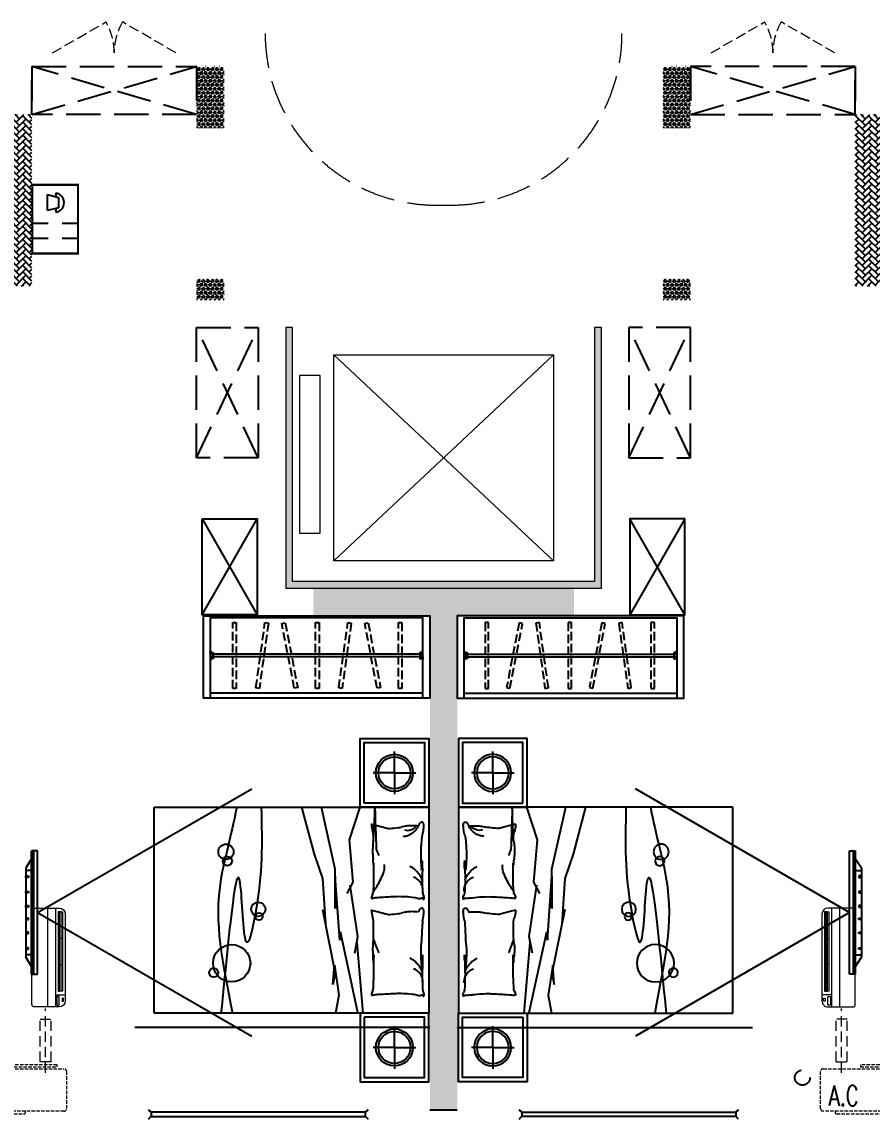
# Model space of a CAD drawing. Extents: x 5031545 to 5313844, y -886381 to -283477.
# Drawn here: x 5278174 to 5284368, y -816458 to -808466 of the extents above; entities that cross this region are included whole.
import ezdxf
from ezdxf.enums import TextEntityAlignment as Align

# ---------------------------------------------------------------- set-up
doc = ezdxf.new("R2010")
doc.units = 0
doc.header["$LTSCALE"] = 1000
doc.header["$MEASUREMENT"] = 0
for name, pattern in [('3.5方案汇报，与郭总、侯月琴确定户型_t8$0$高层_t8$0$DASH', [0.35, 0.25, -0.1]), ('A户型$0$DASH', [0.35, 0.25, -0.1]), ('DASH', [0.35, 0.25, -0.1]), ('HIDDEN', [0.375, 0.25, -0.125])]:
    doc.linetypes.add(name, pattern=pattern)
doc.layers.get('0').update_dxf_attribs({"linetype": 'CONTINUOUS'})
for name, color, linetype in [('3-栏杆1', 252, 'CONTINUOUS'), ('3.5方案汇报，与郭总、侯月琴确定户型_t8$0$2020.03.04 -1安徽标准化洋房户型(UA）_t8_t8$0$A-家具-FURN', 251, 'CONTINUOUS'), ('3.5方案汇报，与郭总、侯月琴确定户型_t8$0$2020.03.04 -1安徽标准化洋房户型(UA）_t8_t8$0$fur', 252, 'CONTINUOUS'), ('3.5方案汇报，与郭总、侯月琴确定户型_t8$0$2020.03.04 -1安徽标准化洋房户型(UA）_t8_t8$0$FURN', 252, 'CONTINUOUS'), ('3.5方案汇报，与郭总、侯月琴确定户型_t8$0$2020.03.04 -1安徽标准化洋房户型(UA）_t8_t8$0$看线', 154, 'CONTINUOUS'), ('3.5方案汇报，与郭总、侯月琴确定户型_t8$0$高层_t8$0$LS-家具-LB', 8, 'CONTINUOUS'), ('5fur', 175, 'CONTINUOUS'), ('EQUIP-安防', 3, 'CONTINUOUS'), ('LS-家具-LB', 8, 'CONTINUOUS'), ('VPIPE-雨水', 4, 'DASH'), ('保温', 6, 'CONTINUOUS')]:
    doc.layers.add(name, color=color, linetype=linetype)
for name, color, linetype, lineweight in [('3.5方案汇报，与郭总、侯月琴确定户型_t8$0$STAIR', 2, 'CONTINUOUS', 18), ('STAIR', 252, 'CONTINUOUS', 20), ('WINDOW', 146, 'CONTINUOUS', 20), ('填充', 251, 'CONTINUOUS', 5), ('平面-空调室内机', 176, 'CONTINUOUS', 9), ('平面-空调预留孔', 252, 'CONTINUOUS', 15)]:
    doc.layers.add(name, color=color, linetype=linetype, lineweight=lineweight)
doc.styles.add('_TCH_DIM', font='SIMPLEX', dxfattribs={"bigfont": 'GBCBIG'})
doc.styles.add('_TEL_DIM', font='simplex.shx', dxfattribs={"width": 0.8, "height": 3.5, "bigfont": 'hztxt.shx'})
pattern_1 = [(45, (0, 0), (0, 47.4157523), [100.584, -33.528]), (135, (23.708, 23.708), (3e-15, 47.4157523), [100.584, -33.528])]
pattern_2 = [(90, (0, 0), (-16.49778, 1e-15), [9.525, -19.05]), (210, (0, 0), (8.24889, -14.2874966), [9.525, -19.05]), (150, (6e-16, 9.525), (-8.24889, -14.2874966), [9.525, -19.05])]

# ---------------------------------------------------------------- blocks, each defined once
blk = doc.blocks.new('$equip$00002628')
at = {"linetype": 'Continuous'}
for p, q in [((-0.625, 0.415), (0.625, 0.415)), ((-0.625, -0.415), (-0.625, 0.415)), ((0.071, 0.129), (0.071, 0.415)), ((0.35, 0.129), (0.35, 0.415)), ((0.625, 0.415), (0.625, -0.415)), ((-0.472, 0.01), (-0.409, 0.01)), ((-0.446, -0.138), (-0.395, 0.058)), ((-0.395, 0.058), (-0.395, 0.058)), ((-0.395, 0.058), (-0.206, 0.058)), ((-0.206, 0.058), (-0.155, -0.138)), ((-0.191, 0.01), (-0.129, 0.01)), ((-0.155, -0.138), (-0.446, -0.138)), ((0.071, -0.415), (0.071, -0.129)), ((0.35, -0.415), (0.35, -0.129)), ((0.625, -0.415), (-0.625, -0.415))]:
    blk.add_line(p, q, dxfattribs=at)
at = {"const_width": 0.04}
blk.add_lwpolyline([(-0.625, 0.415), (0.625, 0.415), (0.625, -0.415), (-0.625, -0.415), (-0.625, 0.415), (0.625, 0.415)], dxfattribs=at)
at = {"linetype": 'Continuous'}
blk.add_arc((-0.3, -0.011), 0.173, 6.9897, 173.0103, dxfattribs=at)
for p in [(0, 0.415), (-0.625, 0), (0.625, 0), (0, -0.415)]:
    blk.add_point(p)
at = {"color": 7, "style": '_TEL_DIM', "flags": 1}
blk.add_attdef('A', text='', height=0.000025, dxfattribs=at).set_placement((0, 0), align=Align.MIDDLE_CENTER)
blk = doc.blocks.new('ASDFSD')
at = {"layer": '3-栏杆1', "color": 5}
for p, q in [((681762.6, 334937.5), (681742.3, 334955.3)), ((681742.3, 334955.3), (681762.6, 334937.5)), ((683322.1, 334937.5), (683342.3, 334955.3)), ((683342.3, 334955.3), (683322.1, 334937.5)), ((681742.3, 334888.4), (681762.6, 334908.3)), ((683322.1, 334937.5), (681762.6, 334937.5)), ((681762.6, 334937.5), (681762.6, 334908.3)), ((681762.6, 334908.2), (683322.1, 334908.2)), ((683322.1, 334937.5), (683322.1, 334908.3)), ((683322.1, 334908.3), (683342.3, 334888.4)), ((683342.3, 334888.4), (683322.1, 334908.3))]:
    blk.add_line(p, q, dxfattribs=at)
blk = doc.blocks.new('dongkong')
at = {"layer": '平面-空调预留孔', "color": 8, "linetype": 'HIDDEN', "ltscale": 0.3}
for p, q in [((-603796, 210899.9), (-603796, 210431.5)), ((-603836, 210821), (-603836, 210510.8)), ((-603836, 210821), (-603756, 210821)), ((-603756, 210821), (-603756, 210510.8))]:
    blk.add_line(p, q, dxfattribs=at)
blk.add_lwpolyline([(-603756, 210510.8), (-603836, 210510.8)], dxfattribs=at)
blk = doc.blocks.new('A$C001338C2')
at = {"color": 8}
for p, q in [((845, 303.6), (55, 303.6)), ((109.1, 214.8), (109.1, 303.6)), ((0, 248.6), (0, 22)), ((900, 22), (900, 248.6)), ((22, 0), (878, 0))]:
    blk.add_line(p, q, dxfattribs=at)
at = {"color": 8, "lineweight": 5}
for p, q in [((900, 214.8), (0, 214.8)), ((864.6, 278.7), (144.5, 278.7)), ((144.5, 278.7), (144.5, 265.8)), ((387, 278.7), (144.5, 278.7)), ((144.5, 278.7), (144.5, 252.9)), ((144.5, 265.8), (864.6, 265.8)), ((144.5, 239.9), (144.5, 252.9)), ((144.5, 252.9), (864.6, 252.9)), ((864.6, 239.9), (144.5, 239.9)), ((387, 239.9), (387, 278.7)), ((622, 239.9), (387, 239.9)), ((864.6, 278.7), (622, 278.7)), ((622, 278.7), (622, 239.9)), ((864.6, 252.9), (864.6, 278.7)), ((864.6, 265.8), (864.6, 239.9)), ((900, 143.2), (0, 143.2))]:
    blk.add_line(p, q, dxfattribs=at)
at = {"color": 8}
for points in [[(89.2, 226.4), (22.2, 226.4, -0.414214), (16.7, 231.9), (16.7, 243.1, -0.414214), (22.2, 248.6), (89.2, 248.6, -0.414214), (94.7, 243.1), (94.7, 231.9, -0.414214)], [(73.1, 275), (56.8, 275, -0.414214), (51.3, 280.5), (51.3, 283.4, -0.414214), (56.8, 288.9), (73.1, 288.9, -0.414214), (78.6, 283.4), (78.6, 280.5, -0.414214)]]:
    blk.add_lwpolyline(points, format="xyb", close=True, dxfattribs=at)
for centre, radius, start, end in [((55, 248.6), 55, 90, 180), ((845, 248.6), 55, 360, 90), ((22, 22), 22, 180, 270), ((878, 22), 22, 270, 360)]:
    blk.add_arc(centre, radius, start, end, dxfattribs=at)
blk = doc.blocks.new('rtyryrtyeeretee')
at = {"layer": '平面-空调预留孔', "color": 252, "linetype": 'DASH', "ltscale": 0.1}
for p, q in [((669748.9, 343882), (669748.9, 343872)), ((669758.9, 343862), (670111.7, 343862)), ((670121.7, 343872), (670121.7, 343882))]:
    blk.add_line(p, q, dxfattribs=at)
blk.add_lwpolyline([(670352.8, 344221.1), (669933, 344221.1), (669933, 344206), (670352.8, 344206)], close=True, dxfattribs=at)
blk.add_lwpolyline([(670402, 343882), (669662, 343882, -0.414214), (669642, 343902), (669642, 344172, -0.414214), (669662, 344192), (670402, 344192, -0.414214), (670422, 344172), (670422, 343902, -0.414214)], format="xyb", close=True, dxfattribs=at)
for centre, start, end in [((669758.9, 343872), 180, 270), ((670111.7, 343872), 270, 0)]:
    blk.add_arc(centre, 10, start, end, dxfattribs=at)
at = {"layer": '平面-空调预留孔', "color": 252, "linetype": 'DASH', "ltscale": 0.1, "style": '_TCH_DIM', "width": 0.705882}
blk.add_text('A.C', height=146.88, dxfattribs=at).set_placement((669701.4, 343921.6))
blk = doc.blocks.new('VDVDVDCZSCCS')
at = {"layer": '保温', "linetype": 'Continuous', "ltscale": 10}
h = blk.add_hatch(dxfattribs=at)
h.set_pattern_fill('HEX', color=251, scale=10, angle=90, style=0)
h.set_pattern_definition(pattern_2)
h.paths.add_polyline_path([(546716.7, 372073.7), (546916.7, 372073.7), (546916.6, 372523.7), (546716.6, 372523.7)])
h = blk.add_hatch(dxfattribs=at)
h.set_pattern_fill('HEX', color=251, scale=10, angle=90, style=0)
h.set_pattern_definition(pattern_2)
h.paths.add_polyline_path([(550316.4, 372073.8), (550116.4, 372073.8), (550116.5, 372523.8), (550316.5, 372523.8)])
at = {"layer": '保温', "linetype": 'ByBlock', "ltscale": 10}
h = blk.add_hatch(dxfattribs=at)
h.set_pattern_fill('AR-HBONE', color=251, scale=55)
h.set_pattern_definition(pattern_1)
h.paths.add_polyline_path([(545316.6, 372173.7), (545316.7, 370923.7), (545516.7, 370923.7), (545516.6, 372173.7)])
h = blk.add_hatch(dxfattribs=at)
h.set_pattern_fill('AR-HBONE', color=251, scale=55)
h.set_pattern_definition(pattern_1)
h.paths.add_polyline_path([(551716.6, 372173.7), (551716.5, 370923.7), (551516.5, 370923.7), (551516.6, 372173.7)])
at = {"layer": '保温', "linetype": 'Continuous', "ltscale": 10}
h = blk.add_hatch(dxfattribs=at)
h.set_pattern_fill('HEX', color=251, scale=10, angle=90, style=0)
h.set_pattern_definition(pattern_2)
h.paths.add_polyline_path([(546716.7, 370823.7), (546916.7, 370823.7), (546916.6, 370973.7), (546716.6, 370973.7)])
h = blk.add_hatch(dxfattribs=at)
h.set_pattern_fill('HEX', color=251, scale=10, angle=90, style=0)
h.set_pattern_definition(pattern_2)
h.paths.add_polyline_path([(550316.4, 370823.8), (550116.4, 370823.8), (550116.5, 370973.8), (550316.5, 370973.8)])
h = blk.add_hatch(dxfattribs=at)
h.set_pattern_fill('HEX', color=251, scale=10, angle=90, style=0)
h.set_pattern_definition(pattern_2)
h.paths.add_polyline_path([(549466.6, 368523.7), (549466.6, 368723.7), (547566.6, 368723.7), (547566.6, 368523.7)])
h = blk.add_hatch(dxfattribs=at)
h.set_pattern_fill('HEX', color=251, scale=10, angle=90, style=0)
h.set_pattern_definition(pattern_2)
h.paths.add_polyline_path([(548416.7, 364923.7), (548616.7, 364923.7), (548616.7, 368523.7), (548416.7, 368523.7)])
at = {"layer": '保温', "color": 251, "linetype": 'Continuous', "ltscale": 10}
blk.add_line((548416.6, 364923.7), (548616.6, 364923.7), dxfattribs=at)
blk = doc.blocks.new('VDGVDVXVE')
at = {"layer": '5fur', "color": 252, "linetype": 'A户型$0$DASH'}
for p, q in [((584793.7, 369908.3), (585993.7, 370258.3)), ((585993.7, 367408.3), (586443.6, 368358.3)), ((586443.6, 367408.3), (585993.7, 368358.3))]:
    blk.add_line(p, q, dxfattribs=at)
for points in [[(585993.7, 369908.3), (584793.7, 370258.3)], [(584793.7, 370258.3), (584793.7, 369908.3), (584793.7, 370258.3), (585993.7, 370258.3), (585993.7, 369908.3), (584793.7, 369908.3)]]:
    blk.add_lwpolyline(points, dxfattribs=at)
blk.add_lwpolyline([(586443.6, 367408.3), (585993.7, 367408.3), (585993.7, 368358.3), (586443.6, 368358.3)], close=True, dxfattribs=at)
blk = doc.blocks.new('3.5方案汇报，与郭总、侯月琴确定户型_t8$0$2020.03.04 -1安徽标准化洋房户型(UA）_t8_t8$0$A-F-Bed1500-4')
for p, q in [((-750, 0), (750, 0)), ((-750, -2000), (-750, 0)), ((750, 0), (750, -2000)), ((750, -2000), (-750, -2000))]:
    blk.add_line(p, q)
at = {"color": 251}
for p, q in [((-617.8, -386.2), (-597.1, -303.6)), ((8.5, -386.2), (29.2, -303.6)), ((-625.3, -416.2), (-617.8, -386.2)), ((1, -416.2), (8.5, -386.2)), ((750, -478.8), (236.2, -522.2)), ((-511.9, -577.2), (-750, -498.5)), ((-203.9, -549.7), (-511.9, -577.2)), ((-121.4, -593.7), (-203.9, -549.7)), ((192.2, -516.7), (-181.9, -571.7)), ((746.3, -516.7), (159.2, -643.1)), ((313.2, -538.7), (192.2, -516.7)), ((-297.4, -681.6), (-750, -781.9)), ((-11.3, -681.6), (-297.4, -681.6)), ((219.7, -648.6), (-247.9, -681.6)), ((-247.9, -681.6), (-11.3, -681.6)), ((-5.8, -775.1), (461.8, -681.6)), ((159.2, -643.1), (219.7, -648.6)), ((399.8, -687.1), (619.8, -654.1)), ((542.8, -698.1), (399.8, -687.1)), ((461.8, -681.6), (542.8, -698.1)), ((619.8, -654.1), (750, -678.8)), ((-407.4, -835.5), (-231.4, -775.1)), ((-231.4, -775.1), (103.3, -753.3)), ((-750, -926.6), (-407.4, -835.5))]:
    blk.add_line(p, q, dxfattribs=at)
for points in [[(-221.2, -48.4, 0.027842), (-245, -59.1, 0.048685), (-257.6, -67.1, 0.023666), (-285.5, -91.5, 0.031223), (-304.5, -112.2, 0.046801), (-309.6, -119.9, 0.023191), (-317.6, -136.6)], [(-139.2, -42.8, 0.088153), (-173.8, -46.3, 0.088153), (-205, -61.5, 0.077547), (-226.6, -83.1, 0.077547), (-240.7, -110.3)], [(-521.7, -401.5, 0.009729), (-744.4, -392.5, 0.002723), (-441.6, -382.4, 0.007971), (-419.8, -373.4, 0.007971), (-398.4, -363.6)], [(-135.5, -403.1, 0.016108), (-174.4, -376.8, 0.024599), (-201.2, -361.8, 0.009477), (-250.3, -338.5, 0.015937), (-280.1, -326.1, 0.072521), (-296.4, -322.5, 0.033339), (-332.7, -322.4)], [(213.5, -401.5, 0.009729), (240.8, -392.5, 0.009729), (267.7, -382.4, 0.007971), (289.4, -373.4, 0.007971), (310.9, -363.6)]]:
    blk.add_lwpolyline(points, format="xyb", dxfattribs=at)
for centre, radius in [((-6.3, -1241.9), 51.6), ((46.1, -1236.6), 26.2), ((386.6, -1435.5), 135.8), ((-425.4, -1477.4), 55.7), ((-357.3, -1467), 33.5), ((454.7, -1566.4), 33.1)]:
    blk.add_circle(centre, radius, dxfattribs=at)
for centre, radius, start, end in [((-628.3, -50), 13.1, 101.27238, 206.58052), ((-609.5, -40.6), 34.2, 206.58052, 265.59979), ((-613.2, -125.8), 90.4, 90, 101.27238), ((-123.4, -127.8), 491.8, 173.76764, 180), ((-613.2, -196.5), 161.1, 81.56281, 90), ((-676.3, -199.1), 139.9, 45.09762, 62.79641), ((-634.3, -338.6), 304.8, 74.25602, 81.56281), ((-485.9, 187.9), 242.2, 254.25602, 262.45315), ((-402.1, 1074.8), 1132.9, 264.1433, 270.00126), ((-402.1, 990.8), 1049, 270, 276.0867), ((-335.3, -196.9), 152.4, 92.53859, 100.18988), ((-468.1, -1934), 1890.1, 84.61873, 86.78996), ((-329.2, -334), 289.7, 85.19815, 92.53859), ((-231.9, 824.8), 873.2, 265.19815, 269.42426), ((-225.6, 1445.8), 1494.3, 269.42426, 271.90789), ((-203.2, 772.7), 820.8, 271.90789, 275.25919), ((-132.9, 9.1), 53.9, 275.25919, 300.65125), ((-90.7, -62.2), 28.9, 85.69746, 120.65125), ((-90.4, -58.4), 25.1, 68.2117, 85.69746), ((-72.2, -48.6), 15.6, 158.0096, 201.42098), ((-328.3, -36.1), 246, 347.89054, 351.86652), ((-82.7, -44.4), 4.28, 78.10694, 158.0096), ((-117.3, -66.3), 32.8, 351.86652, 21.42098), ((-81.3, -37.9), 2.32, 258.10694, 19.56397), ((-82.4, -38.3), 3.42, 19.56397, 68.2117), ((-2.1, -50), 13.1, 101.27238, 206.58052), ((16.8, -40.6), 34.2, 206.58052, 265.59979), ((13, -125.8), 90.4, 90, 101.27238), ((502.9, -127.8), 491.8, 173.76764, 180), ((13, -196.5), 161.1, 81.56281, 90), ((-8, -338.6), 304.8, 74.25602, 81.56281), ((347.8, 4073.2), 4127.5, 266.20601, 268.19145), ((307.2, 624.5), 682.7, 262.45315, 270), ((307.2, 990.8), 1049, 270, 276.0867), ((338.9, -334), 289.7, 85.19815, 92.53859), ((498.7, 6156.8), 6203.8, 268.40567, 269.60458), ((436.3, 824.8), 873.2, 265.19815, 269.42426), ((653.8, -374.1), 391.6, 128.38857, 133.81151), ((458.3, -127.3), 76.8, 117.23959, 128.38857), ((362.3, 474.1), 529.3, 276.0867, 280.18988), ((530.3, -267.1), 234, 110.86028, 117.23959), ((442.5, 1445.8), 1494.3, 269.42426, 271.90789), ((521.6, -141.7), 99.2, 126.08636, 143.82335), ((521.6, -141.7), 99.2, 105.93524, 126.08636), ((443.4, 2582.7), 2630.7, 271.06466, 272.93655), ((521.6, -141.7), 99.2, 85.78412, 105.93524), ((573.2, 9.1), 53.9, 275.25919, 300.65125), ((615.4, -62.2), 28.9, 85.69746, 120.65125), ((615.7, -58.4), 25.1, 68.2117, 85.69746), ((633.9, -48.6), 15.6, 158.0096, 201.42098), ((377.8, -36.1), 246, 347.89054, 351.86652), ((588.9, -66.3), 32.8, 351.86652, 21.42098), ((623.5, -44.4), 4.28, 78.10694, 158.0096), ((624.8, -37.9), 2.32, 258.10694, 19.56397), ((623.8, -38.3), 3.42, 19.56397, 68.2117), ((-411.2, -127.8), 204, 180, 189.68437), ((-666.9, -163.1), 89.9, 41.44291, 53.73593), ((-639, -138.5), 52.6, 25.35512, 41.44291), ((-728, -180.6), 151.1, 21.81492, 25.35512), ((-778.6, -200.9), 205.6, 18.7799, 21.81492), ((-637.1, -152.8), 56.2, 0, 18.7799), ((-672.5, -152.8), 91.5, 345.31489, 0), ((-676.3, -199.1), 139.9, 27.39883, 45.09762), ((-676.3, -199.1), 139.9, 16.51498, 27.39883), ((-676.3, -199.1), 139.9, 5.63113, 16.51498), ((814.4, -224.8), 913.1, 172.3191, 176.63125), ((106.1, -129.3), 198.3, 167.89054, 172.3191), ((215.1, -127.8), 204, 180, 189.68437), ((534.8, -214.8), 200.2, 151.68324, 156.99723), ((402, -143.2), 49.3, 140.96506, 151.68324), ((538.6, -254), 225.2, 133.81151, 140.96506), ((521.6, -141.7), 99.2, 143.82335, 161.56035), ((1520.6, -224.8), 913.1, 172.3191, 176.63125), ((812.3, -129.3), 198.3, 167.89054, 172.3191), ((257.2, -13.7), 882, 189.68437, 192.19838), ((-914.9, -267.1), 317.1, 8.00505, 12.19838), ((-1253.2, -314.6), 658.8, 2.66488, 8.00505), ((580.5, -211.1), 678.7, 176.63125, 181.63309), ((1266.7, -191.5), 1365.2, 181.63309, 183.05496), ((883.5, -13.7), 882, 189.68437, 192.19838), ((-288.6, -267.1), 317.1, 8.00505, 12.19838), ((-627, -314.6), 658.8, 2.66488, 8.00505), ((1286.7, -211.1), 678.7, 176.63125, 181.63309), ((1972.9, -191.5), 1365.2, 181.63309, 183.05496), ((-662.8, -287.2), 67.7, 345.95481, 2.66488), ((13519.6, 462.4), 13635.6, 183.05496, 183.50486), ((-36.5, -287.2), 67.7, 345.95481, 2.66488), ((14225.8, 462.4), 13635.6, 183.05496, 183.50486), ((-244.8, -6117.7), 5718.5, 89.71346, 90.97038), ((-222.1, -1563.3), 1164, 86.42603, 89.71346), ((230.2, -351.5), 321.2, 183.50486, 189.99836), ((423.3, -6117.7), 5718.5, 89.71346, 90.97038), ((446.1, -1563.3), 1164, 86.42603, 89.71346), ((936.3, -351.5), 321.2, 183.50486, 189.99836), ((-624.4, -416.4), 0.917, 165.95506, 274.08294), ((-643.6, -147.3), 270.8, 274.08294, 279.4841), ((-636.8, -187.8), 229.7, 279.4841, 287.38641), ((-532.4, -521.2), 119.7, 96.43405, 107.38641), ((-529.5, -547.2), 145.9, 78.44144, 96.43405), ((-433.2, 75.2), 484.2, 262.03917, 271.8979), ((-484.5, 994.5), 1404.8, 272.74906, 274.61758), ((-273.5, -1618.3), 1216.5, 92.60963, 94.61758), ((-321, -340.7), 62.9, 250.78629, 262.77597), ((-158.6, -547.2), 145.9, 77.13096, 86.42603), ((-136.2, -449.1), 45.3, 62.71588, 77.13096), ((-80.3, -340.6), 76.7, 242.71588, 253.77885), ((-77.3, -330.3), 87.5, 253.77885, 262.87961), ((-87.9, -415.8), 1.32, 262.87961, 343.30223), ((-105.2, -410.6), 19.3, 343.30223, 9.99836), ((1.9, -416.4), 0.917, 165.95506, 274.08294), ((-17.3, -147.3), 270.8, 274.08294, 279.4841), ((-10.6, -187.8), 229.7, 279.4841, 287.38641), ((93.9, -521.2), 119.7, 96.43405, 107.38641), ((135.8, -2065.3), 1664, 86.58211, 91.90513), ((281, -178.9), 230.1, 258.44144, 272.74906), ((224.7, 994.5), 1404.8, 272.74906, 274.61758), ((412.3, 653.9), 1057.4, 265.3453, 268.26839), ((435.7, -1618.3), 1216.5, 92.60963, 94.61758), ((495.2, -1386.3), 985.1, 85.05951, 88.63568), ((570, -449.1), 45.3, 62.71588, 77.13096), ((625.9, -340.6), 76.7, 242.71588, 253.77885), ((628.9, -330.3), 87.5, 253.77885, 262.87961), ((618.2, -415.8), 1.32, 262.87961, 343.30223), ((601, -410.6), 19.3, 343.30223, 9.99836)]:
    blk.add_arc(centre, radius, start, end, dxfattribs=at)
for points, knots in [([(-750, -1220.9), (-476.8, -1214.8), (-219.5, -1206.6), (406.7, -1343.6), (-750, -1378.3), (203.9, -1456.5), (750, -1514.1)], [0, 0, 0, 0, 692.785923, 915.160849, 1290.08623, 2337.669759, 2337.669759, 2337.669759, 2337.669759]), ([(-750, -1398.9), (-520.4, -1444.7), (-9, -1599.5), (374.4, -1500.2), (750, -1430.3)], [0, 0, 0, 0, 470.099243, 1589.098475, 1589.098475, 1589.098475, 1589.098475])]:
    blk.add_open_spline(points, degree=3, knots=knots, dxfattribs=at)
blk = doc.blocks.new('3.5方案汇报，与郭总、侯月琴确定户型_t8$0$2020.03.04 -1安徽标准化洋房户型(UA）_t8_t8$0$VCBCXVBCXVBV')
at = {"color": 251}
for p, q in [((212022, 120965.5), (212022, 121120.5)), ((212022, 120965.5), (211867, 120965.5)), ((212022, 120965.5), (212022, 120810.5)), ((212022, 120965.5), (212177, 120965.5)), ((212022, 118965.5), (212022, 119120.5)), ((212022, 118965.5), (211867, 118965.5)), ((212022, 118965.5), (212022, 118810.5)), ((212022, 118965.5), (212177, 118965.5))]:
    blk.add_line(p, q, dxfattribs=at)
for points in [[(211772, 120715.5), (211772, 121215.5), (212272, 121215.5), (212272, 120715.5)], [(211772, 119215.5), (211772, 118715.5), (212272, 118715.5), (212272, 119215.5)]]:
    blk.add_lwpolyline(points, close=True)
for points in [[(211802, 120745.5), (211802, 121185.5), (212242, 121185.5), (212242, 120745.5)], [(211802, 119185.5), (211802, 118745.5), (212242, 118745.5), (212242, 119185.5)]]:
    blk.add_lwpolyline(points, close=True, dxfattribs=at)
for centre in [(212022, 120965.5), (212022, 118965.5)]:
    blk.add_circle(centre, 135)
for centre in [(212022, 120965.5), (212022, 118965.5)]:
    blk.add_circle(centre, 117, dxfattribs=at)
at = {"layer": '3.5方案汇报，与郭总、侯月琴确定户型_t8$0$2020.03.04 -1安徽标准化洋房户型(UA）_t8_t8$0$A-家具-FURN', "rotation": 270}
blk.add_blockref('3.5方案汇报，与郭总、侯月琴确定户型_t8$0$2020.03.04 -1安徽标准化洋房户型(UA）_t8_t8$0$A-F-Bed1500-4', (212272, 119965.5), dxfattribs=at)
blk = doc.blocks.new('3.5方案汇报，与郭总、侯月琴确定户型_t8$0$2020.03.04 -1安徽标准化洋房户型(UA）_t8_t8$0$sdfgsdfgsdfg')
at = {"layer": '3.5方案汇报，与郭总、侯月琴确定户型_t8$0$2020.03.04 -1安徽标准化洋房户型(UA）_t8_t8$0$FURN'}
h = blk.add_hatch(dxfattribs=at)
h.set_pattern_fill('ANSI31', color=256, scale=100, angle=225, style=0)
h.set_pattern_definition([(360, (-130272.125, -44238.089), (4e-15, 9.152), [])])
h.paths.add_polyline_path([(-68957.8, -54984.3), (-68957.8, -54178.9), (-68972, -54178.9), (-68972, -54984.3)])
for p, q in [((-68997.5, -54581.6), (-70393.9, -53775.4)), ((-68957.8, -54178.9), (-68997.5, -54178.9)), ((-68997.5, -54178.9), (-68997.5, -54984.3)), ((-68972, -54178.9), (-68972, -54984.3)), ((-68957.8, -54178.9), (-68957.8, -54984.3)), ((-68957.8, -54230.8), (-68920, -54290.5)), ((-68957.8, -54306.5), (-68920, -54306.5)), ((-68937.6, -54343.1), (-68937.6, -54352.6)), ((-68920, -54343.1), (-68937.6, -54343.1)), ((-68920, -54872.7), (-68920, -54290.5)), ((-68920, -54352.6), (-68920, -54343.1)), ((-68937.6, -54352.6), (-68920, -54352.6)), ((-68937.6, -54444.2), (-68937.6, -54453.8)), ((-68920, -54444.2), (-68937.6, -54444.2)), ((-68937.6, -54453.8), (-68920, -54453.8)), ((-68920, -54453.8), (-68920, -54444.2)), ((-68937.6, -54536.4), (-68937.6, -54546)), ((-68920, -54536.4), (-68937.6, -54536.4)), ((-68937.6, -54546), (-68920, -54546)), ((-68920, -54546), (-68920, -54536.4)), ((-68997.5, -54581.6), (-70393.9, -55387.8)), ((-68937.6, -54626.8), (-68937.6, -54617.2)), ((-68937.6, -54617.2), (-68920, -54617.2)), ((-68920, -54626.8), (-68937.6, -54626.8)), ((-68920, -54617.2), (-68920, -54626.8)), ((-68937.6, -54719), (-68937.6, -54709.4)), ((-68937.6, -54709.4), (-68920, -54709.4)), ((-68920, -54719), (-68937.6, -54719)), ((-68920, -54709.4), (-68920, -54719)), ((-68937.6, -54820.1), (-68937.6, -54810.6)), ((-68937.6, -54810.6), (-68920, -54810.6)), ((-68920, -54820.1), (-68937.6, -54820.1)), ((-68920, -54810.6), (-68920, -54820.1)), ((-68957.8, -54856.7), (-68920, -54856.7)), ((-68957.8, -54932.4), (-68920, -54872.7)), ((-68997.5, -54984.3), (-68957.8, -54984.3))]:
    blk.add_line(p, q, dxfattribs=at)
blk = doc.blocks.new('*U177')
at = {"layer": '3.5方案汇报，与郭总、侯月琴确定户型_t8$0$高层_t8$0$LS-家具-LB'}
for p, q in [((50, -280), (50, -263.4)), ((50, -263.4), (60.2, -263.4)), ((67.8, -280), (50, -280)), ((50, -280), (67.8, -280)), ((60.2, -280), (50, -280)), ((67.8, -300.5), (50, -300.5)), ((50, -300.5), (67.8, -300.5)), ((50, -300.5), (50, -317.1)), ((60.2, -300.5), (50, -300.5)), ((50, -317.1), (60.2, -317.1)), ((60.2, -263.4), (60.2, -280)), ((60.2, -317.1), (60.2, -300.5)), ((67.8, -313.4), (67.8, -267.1)), ((67.8, -267.1), (72.2, -267.1)), ((72.2, -313.4), (67.8, -313.4)), ((72.1, -280), (1577.8, -280)), ((72.1, -300.5), (1577.8, -300.5)), ((72.2, -267.1), (72.2, -313.4)), ((1577.8, -267.1), (1577.8, -313.4)), ((1582.2, -267.1), (1577.8, -267.1)), ((1577.8, -313.4), (1582.2, -313.4)), ((1582.2, -313.4), (1582.2, -267.1)), ((1582.2, -280), (1600, -280)), ((1582.2, -300.5), (1600, -300.5)), ((1589.8, -263.4), (1589.8, -280)), ((1600, -263.4), (1589.8, -263.4)), ((1589.8, -280), (1600, -280)), ((1589.8, -300.5), (1600, -300.5)), ((1589.8, -317.1), (1589.8, -300.5)), ((1600, -317.1), (1589.8, -317.1)), ((1600, -280), (1600, -263.4)), ((1600, -300.5), (1600, -317.1)), ((50, -565), (1600, -565)), ((50, -600), (1600, -600))]:
    blk.add_line(p, q, dxfattribs=at)
blk.add_lwpolyline([(50, -600), (50, -15), (1600, -15), (1600, -600), (1650, -600), (1650, 0), (0, 0), (0, -600), (50, -600)], dxfattribs=at)
at = {"layer": '3.5方案汇报，与郭总、侯月琴确定户型_t8$0$高层_t8$0$LS-家具-LB', "color": 251, "linetype": '3.5方案汇报，与郭总、侯月琴确定户型_t8$0$高层_t8$0$DASH', "ltscale": 0.25}
for points in [[(203.3, -50), (203.3, -530), (228.3, -530), (228.3, -50)], [(450.1, -52), (359.5, -523.3), (384, -528), (474.7, -56.7)], [(573.1, -54), (638.7, -529.5), (663.5, -526), (597.8, -50.5)], [(807.1, -50), (807.1, -530), (832.1, -530), (832.1, -50)], [(1053.9, -52), (963.2, -523.3), (987.8, -528), (1078.4, -56.7)], [(1176.8, -54), (1242.5, -529.5), (1267.2, -526), (1201.6, -50.5)], [(1410.8, -50), (1410.8, -530), (1435.8, -530), (1435.8, -50)]]:
    blk.add_lwpolyline(points, close=True, dxfattribs=at)
blk = doc.blocks.new('A$C547B2CCF')
at = {"layer": '填充'}
h = blk.add_hatch(dxfattribs=at)
h.set_pattern_fill('隔热材料02', color=252, scale=100, style=0)
h.set_pattern_definition([(0, (-1162608.4, -602838.63), (0, 50), []), (0, (-1162608.4, -602821.964), (0, 50), []), (270, (-1162564.66, -602813.333), (50, -9e-15), [5.01775, -44.98225]), (270, (-1162602.117, -602813.333), (50, -9e-15), [5.01775, -44.98225]), (90, (-1162576.605, -602847.26), (-50, 3e-15), [5.01775, -44.98225]), (90, (-1162590.17, -602847.26), (-50, 3e-15), [5.01775, -44.98225]), (180, (-1162558.375, -602855.297), (-6e-15, -50), [50.02425, 0.02425]), (135, (-1162572.333, -602852.79), (3e-15, 49.99987405), [4.268, -66.44275]), (116.56505, (-1162525.35, -602849.77), (0.00011283, 49.99993342), [2.805, -108.9985]), (116.56505, (-1162575.35, -602849.77), (0.00011283, 49.99993342), [2.805, -108.9985]), (153.43495, (-1162517.315, -602855.297), (-0.0001128, 49.9999334), [5.61, -106.1935]), (153.43495, (-1162567.315, -602855.297), (-0.0001128, 49.9999334), [5.61, -106.1935]), (63.43495, (-1162526.605, -602842.244), (-0.00011283, 49.99993342), [26.714, -85.0895]), (63.43495, (-1162576.605, -602842.244), (-0.00011283, 49.99993342), [26.714, -85.0895]), (116.56505, (-1162514.658, -602813.333), (0.00011283, 49.99993342), [2.805, -108.9985]), (116.56505, (-1162564.658, -602813.333), (0.00011283, 49.99993342), [2.805, -108.9985]), (135, (-1162565.913, -602810.824), (3e-15, 49.99987405), [4.268, -66.44275]), (153.43495, (-1162518.93, -602807.806), (-0.0001128, 49.9999334), [5.61, -106.1935]), (153.43495, (-1162568.93, -602807.806), (-0.0001128, 49.9999334), [5.61, -106.1935]), (45, (-1162600.862, -602810.824), (0, 49.99987405), [4.268, -66.44275]), (63.43495, (-1162552.117, -602813.333), (-0.00011283, 49.99993342), [2.805, -108.9985]), (63.43495, (-1162602.117, -602813.333), (-0.00011283, 49.99993342), [2.805, -108.9985]), (26.56505, (-1162547.845, -602807.806), (0.0001128, 49.9999334), [5.61, -106.1935]), (26.56505, (-1162597.845, -602807.806), (0.0001128, 49.9999334), [5.61, -106.1935]), (116.56505, (-1162540.17, -602842.244), (0.00011283, 49.99993342), [26.714, -85.0895]), (116.56505, (-1162590.17, -602842.244), (0.00011283, 49.99993342), [26.714, -85.0895]), (45, (-1162594.442, -602852.79), (0, 49.99987405), [4.268, -66.44275]), (63.43495, (-1162541.424, -602849.77), (-0.00011283, 49.99993342), [2.805, -108.9985]), (63.43495, (-1162591.424, -602849.77), (-0.00011283, 49.99993342), [2.805, -108.9985]), (26.56505, (-1162549.46, -602855.297), (0.0001128, 49.9999334), [5.61, -106.1935]), (26.56505, (-1162599.46, -602855.297), (0.0001128, 49.9999334), [5.61, -106.1935])])
h.paths.add_polyline_path([(35500, 7800), (35450, 7800), (35450, 5900), (37750, 5900), (37750, 7800), (37700, 7800), (37700, 5950), (35500, 5950)])
at = {"layer": '3.5方案汇报，与郭总、侯月琴确定户型_t8$0$2020.03.04 -1安徽标准化洋房户型(UA）_t8_t8$0$fur'}
for p, q in [((34841.8, 6404.9), (35241.8, 5704.9)), ((34841.8, 5704.9), (35241.8, 6404.9)), ((38358.2, 6404.9), (37958.2, 5704.9)), ((38358.2, 5704.9), (37958.2, 6404.9))]:
    blk.add_line(p, q, dxfattribs=at)
for points in [[(34841.8, 6404.9), (35241.8, 6404.9), (35241.8, 5704.9), (34841.8, 5704.9)], [(38358.2, 6404.9), (37958.2, 6404.9), (37958.2, 5704.9), (38358.2, 5704.9)]]:
    blk.add_lwpolyline(points, close=True, dxfattribs=at)
at = {"layer": '3.5方案汇报，与郭总、侯月琴确定户型_t8$0$2020.03.04 -1安徽标准化洋房户型(UA）_t8_t8$0$看线', "color": 252, "ltscale": 10}
for p, q in [((36500, 2700), (34350, 2700)), ((36700, 2700), (38850, 2700))]:
    blk.add_line(p, q, dxfattribs=at)
at = {"layer": '3.5方案汇报，与郭总、侯月琴确定户型_t8$0$STAIR', "color": 252}
for p, q in [((37400, 7600), (35800, 6100)), ((35800, 7600), (37400, 6100))]:
    blk.add_line(p, q, dxfattribs=at)
for points in [[(35800, 6100), (35800, 7600), (37400, 7600), (37400, 6100)], [(35700, 6300), (35700, 7450), (35550, 7450), (35550, 6300)]]:
    blk.add_lwpolyline(points, close=True, dxfattribs=at)
at = {"layer": 'STAIR', "color": 252, "linetype": 'DASH'}
blk.add_lwpolyline([(35300, 9940, 0.414214), (36550, 8690), (36650, 8690, 0.414214), (37900, 9940)], format="xyb", dxfattribs=at)
at = {"layer": 'VPIPE-雨水', "color": 252}
blk.add_circle((39215, 2335), 55, dxfattribs=at)
at = {"layer": 'WINDOW', "color": 252, "linetype": 'DASH', "ltscale": 0.3}
for points in [[(33750, 9800), (34139.8, 10024.9, -0.131605), (34200, 9800)], [(34650, 9800), (34260.3, 10024.9, 0.131605), (34200, 9800)], [(38550, 9800), (38939.7, 10024.9, -0.131605), (39000, 9800)], [(39450, 9800), (39060.2, 10024.9, 0.131605), (39000, 9800)]]:
    blk.add_lwpolyline(points, format="xyb", dxfattribs=at)
at = {"layer": '填充', "color": 252}
blk.add_lwpolyline([(35500, 7800), (35450, 7800), (35450, 5900), (37750, 5900), (37750, 7800), (37700, 7800), (37700, 5950), (35500, 5950)], close=True, dxfattribs=at)
at = {"color": 252}
for name, p in [('VDGVDVXVE', (-551193.7, -360558.3)), ('VDVDVDCZSCCS', (-511916.6, -362823.7)), ('rtyryrtyeeretee', (-636569.2, -341792)), ('rtyryrtyeeretee', (-630294.9, -341792))]:
    blk.add_blockref(name, p, dxfattribs=at)
at = {"color": 252, "xscale": -1}
blk.add_blockref('VDGVDVXVE', (624393.7, -360558.3), dxfattribs=at)
at = {"layer": '3-栏杆1', "color": 252}
blk.add_blockref('ASDFSD', (-647292.3, -332855.3), dxfattribs=at)
at = {"layer": '3-栏杆1', "color": 252, "xscale": -1}
blk.add_blockref('ASDFSD', (720492.3, -332855.3), dxfattribs=at)
at = {"layer": '3.5方案汇报，与郭总、侯月琴确定户型_t8$0$2020.03.04 -1安徽标准化洋房户型(UA）_t8_t8$0$fur', "rotation": 0.0003646288247845626}
blk.add_blockref('3.5方案汇报，与郭总、侯月琴确定户型_t8$0$2020.03.04 -1安徽标准化洋房户型(UA）_t8_t8$0$VCBCXVBCXVBV', (-175779.4, -116411.9), dxfattribs=at)
at = {"layer": '3.5方案汇报，与郭总、侯月琴确定户型_t8$0$2020.03.04 -1安徽标准化洋房户型(UA）_t8_t8$0$fur', "xscale": -1, "rotation": 359.9999955295422}
blk.add_blockref('3.5方案汇报，与郭总、侯月琴确定户型_t8$0$2020.03.04 -1安徽标准化洋房户型(UA）_t8_t8$0$VCBCXVBCXVBV', (248980.2, -116410.6), dxfattribs=at)
at = {"layer": '3.5方案汇报，与郭总、侯月琴确定户型_t8$0$2020.03.04 -1安徽标准化洋房户型(UA）_t8_t8$0$fur', "yscale": 1.1175, "zscale": 1.1175}
for p, xscale, rotation in [((-43462.6, -57458), 1.1175, 180.0003646288248), ((116662.9, -57457.5), -1.1175, 180)]:
    blk.add_blockref('3.5方案汇报，与郭总、侯月琴确定户型_t8$0$2020.03.04 -1安徽标准化洋房户型(UA）_t8_t8$0$sdfgsdfgsdfg', p, dxfattribs=dict(at, xscale=xscale, rotation=rotation))
at = {"layer": 'LS-家具-LB', "xscale": -1, "rotation": 0.0003646288248138063}
blk.add_blockref('*U177', (36500, 5700), dxfattribs=at)
at = {"layer": 'LS-家具-LB'}
blk.add_blockref('*U177', (36700, 5700), dxfattribs=at)
at = {"layer": '平面-空调室内机', "color": 252, "ltscale": 0.3, "rotation": 180}
blk.add_blockref('dongkong', (-570095.9, 213270.8), dxfattribs=at)
at = {"layer": '平面-空调室内机', "color": 252, "ltscale": 0.3, "xscale": -1, "rotation": 180}
blk.add_blockref('dongkong', (643295.9, 213270.8), dxfattribs=at)
at = {"layer": '平面-空调预留孔', "color": 252, "yscale": 0.800000000046565, "zscale": 0.800000000046565}
for p, xscale, rotation in [((33600.2, 2850), -0.800000000046565, 269.9999997665698), ((39599.8, 2850), 0.800000000046565, 90.00000023343011)]:
    blk.add_blockref('A$C001338C2', p, dxfattribs=dict(at, xscale=xscale, rotation=rotation))

msp = doc.modelspace()

# ---------------------------------------------------------------- block references
at = {"color": 2}
msp.add_blockref('A$C547B2CCF', (5244646.1, -818491.2), dxfattribs=at)
at = {"layer": 'EQUIP-安防', "color": 6, "xscale": 400, "yscale": 400, "zscale": 400, "rotation": 270}
msp.add_blockref('$equip$00002628', (5278415.9, -809902.5), dxfattribs=at)

doc.saveas('drawing.dxf')
